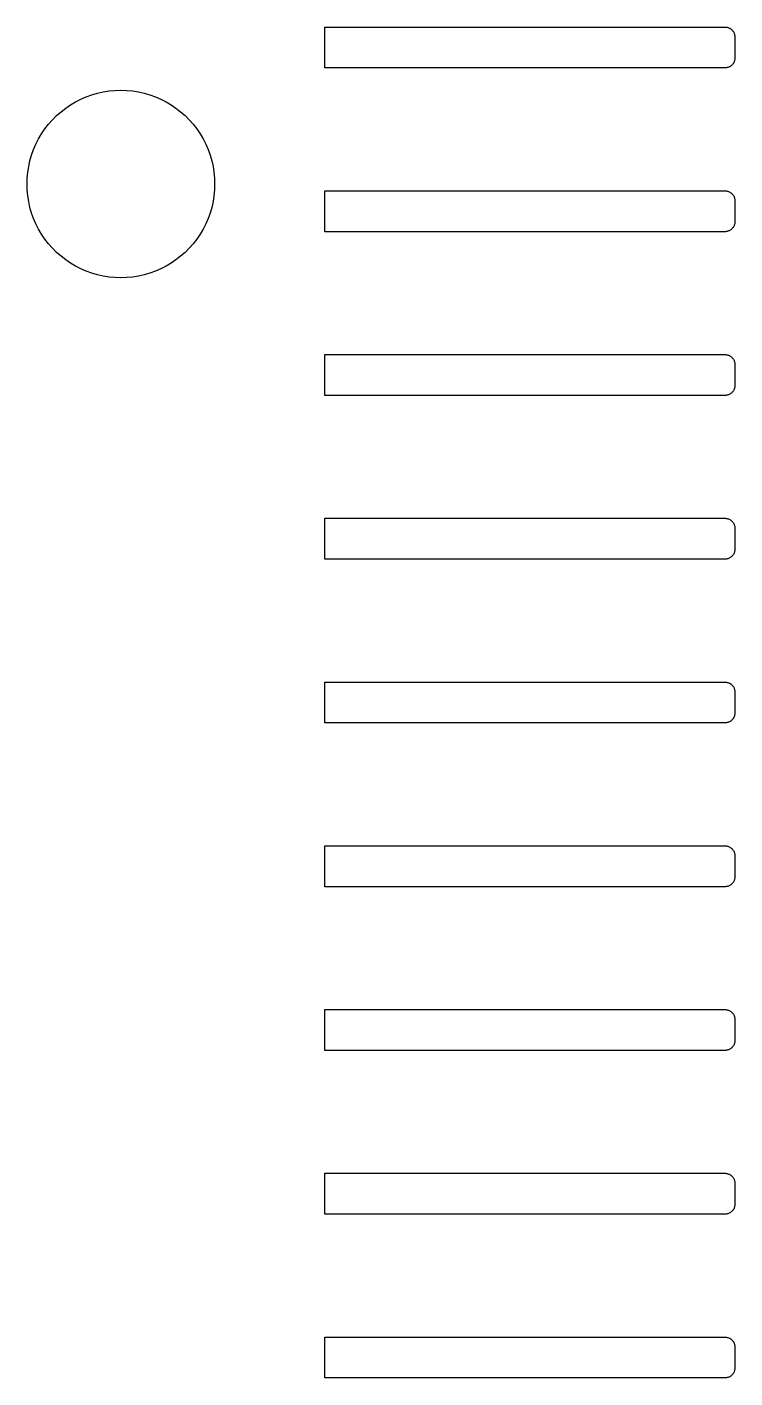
# Model space of a CAD drawing. Header units: metres. Extents: x -163 to 163, y -163 to 163.
# Drawn here: x -2.75 to 18, y 80.4 to 120 of the extents above; entities that cross this region are included whole.
import ezdxf

# ---------------------------------------------------------------- set-up
doc = ezdxf.new("R2010")
doc.units = ezdxf.units.M

msp = doc.modelspace()

# ---------------------------------------------------------------- linework, layer by layer
for p, q in [((5.97498, 118.801), (5.97498, 120.001)), ((5.97498, 120.001), (17.701, 120.001)), ((17.701, 120.001), (17.7199, 120)), ((17.7199, 120), (17.7386, 119.999)), ((17.7386, 119.999), (17.7572, 119.996)), ((17.7572, 119.996), (17.7757, 119.992)), ((17.7757, 119.992), (17.7937, 119.986)), ((17.7937, 119.986), (17.8115, 119.98)), ((17.8115, 119.98), (17.8288, 119.972)), ((17.8288, 119.972), (17.8456, 119.964)), ((17.8456, 119.964), (17.8618, 119.954)), ((17.8618, 119.954), (17.8774, 119.944)), ((17.8774, 119.944), (17.8923, 119.932)), ((17.8923, 119.932), (17.9064, 119.92)), ((17.9064, 119.92), (17.9197, 119.906)), ((17.9197, 119.906), (17.9322, 119.892)), ((17.9322, 119.892), (17.9437, 119.877)), ((17.9437, 119.877), (17.9543, 119.862)), ((17.9543, 119.862), (17.9639, 119.846)), ((17.9639, 119.846), (17.9725, 119.829)), ((17.9725, 119.829), (17.98, 119.811)), ((17.98, 119.811), (17.9864, 119.794)), ((17.9864, 119.794), (17.9916, 119.776)), ((17.9916, 119.776), (17.9957, 119.757)), ((17.9957, 119.757), (17.9987, 119.739)), ((17.9987, 119.739), (18.0004, 119.72)), ((18.0004, 119.72), (18.001, 119.701)), ((18.001, 119.701), (18.001, 119.101)), ((17.701, 118.801), (5.97498, 118.801)), ((17.7199, 118.802), (17.701, 118.801)), ((17.7386, 118.803), (17.7199, 118.802)), ((17.7572, 118.806), (17.7386, 118.803)), ((17.7757, 118.81), (17.7572, 118.806)), ((17.7937, 118.816), (17.7757, 118.81)), ((17.8115, 118.822), (17.7937, 118.816)), ((17.8288, 118.83), (17.8115, 118.822)), ((17.8456, 118.838), (17.8288, 118.83)), ((17.8618, 118.848), (17.8456, 118.838)), ((17.8774, 118.858), (17.8618, 118.848)), ((17.8923, 118.87), (17.8774, 118.858)), ((17.9064, 118.882), (17.8923, 118.87)), ((17.9197, 118.896), (17.9064, 118.882)), ((17.9322, 118.91), (17.9197, 118.896)), ((17.9437, 118.925), (17.9322, 118.91)), ((17.9543, 118.94), (17.9437, 118.925)), ((17.9639, 118.957), (17.9543, 118.94)), ((17.9725, 118.973), (17.9639, 118.957)), ((17.98, 118.991), (17.9725, 118.973)), ((17.9864, 119.008), (17.98, 118.991)), ((17.9916, 119.026), (17.9864, 119.008)), ((17.9957, 119.045), (17.9916, 119.026)), ((17.9987, 119.063), (17.9957, 119.045)), ((18.0004, 119.082), (17.9987, 119.063)), ((18.001, 119.101), (18.0004, 119.082)), ((-1.01233, 117.956), (-0.84979, 118.014)), ((-0.84979, 118.014), (-0.68388, 118.063)), ((-0.68388, 118.063), (-0.51529, 118.1)), ((-0.51529, 118.1), (-0.34467, 118.127)), ((-0.34467, 118.127), (-0.17267, 118.144)), ((-0.17267, 118.144), (0, 118.149)), ((0, 118.149), (0.17267, 118.144)), ((0.17267, 118.144), (0.34467, 118.127)), ((0.34467, 118.127), (0.51529, 118.1)), ((0.51529, 118.1), (0.68388, 118.063)), ((0.68388, 118.063), (0.84979, 118.014)), ((0.84979, 118.014), (1.01233, 117.956)), ((-1.75291, 117.518), (-1.61641, 117.624)), ((-1.61641, 117.624), (-1.47351, 117.721)), ((-1.47351, 117.721), (-1.32481, 117.809)), ((-1.32481, 117.809), (-1.17088, 117.887)), ((-1.17088, 117.887), (-1.01233, 117.956)), ((1.01233, 117.956), (1.17088, 117.887)), ((1.17088, 117.887), (1.32481, 117.809)), ((1.32481, 117.809), (1.47351, 117.721)), ((1.47351, 117.721), (1.61641, 117.624)), ((1.61641, 117.624), (1.75291, 117.518)), ((-2.1189, 117.152), (-2.00465, 117.282)), ((-2.00465, 117.282), (-1.88249, 117.404)), ((-1.88249, 117.404), (-1.75291, 117.518)), ((1.75291, 117.518), (1.88249, 117.404)), ((1.88249, 117.404), (2.00465, 117.282)), ((2.00465, 117.282), (2.1189, 117.152)), ((-2.40984, 116.724), (-2.3219, 116.873)), ((-2.3219, 116.873), (-2.22479, 117.015)), ((-2.22479, 117.015), (-2.1189, 117.152)), ((2.1189, 117.152), (2.22479, 117.015)), ((2.22479, 117.015), (2.3219, 116.873)), ((2.3219, 116.873), (2.40984, 116.724)), ((-2.55688, 116.411), (-2.48827, 116.57)), ((-2.48827, 116.57), (-2.40984, 116.724)), ((2.40984, 116.724), (2.48827, 116.57)), ((2.48827, 116.57), (2.55688, 116.411)), ((-2.70128, 115.914), (-2.66359, 116.083)), ((-2.66359, 116.083), (-2.6154, 116.249)), ((-2.6154, 116.249), (-2.55688, 116.411)), ((2.55688, 116.411), (2.6154, 116.249)), ((2.6154, 116.249), (2.66359, 116.083)), ((2.66359, 116.083), (2.70128, 115.914)), ((-2.74457, 115.572), (-2.7283, 115.744)), ((-2.7283, 115.744), (-2.70128, 115.914)), ((2.70128, 115.914), (2.7283, 115.744)), ((2.7283, 115.744), (2.74457, 115.572)), ((-2.75, 115.399), (-2.74457, 115.572)), ((-2.74457, 115.226), (-2.75, 115.399)), ((2.74457, 115.572), (2.75, 115.399)), ((2.75, 115.399), (2.74457, 115.226)), ((-2.7283, 115.054), (-2.74457, 115.226)), ((-2.70128, 114.884), (-2.7283, 115.054)), ((-2.66359, 114.715), (-2.70128, 114.884)), ((2.70128, 114.884), (2.66359, 114.715)), ((2.7283, 115.054), (2.70128, 114.884)), ((2.74457, 115.226), (2.7283, 115.054)), ((5.97498, 114.001), (5.97498, 115.201)), ((5.97498, 115.201), (17.701, 115.201)), ((17.701, 115.201), (17.7199, 115.2)), ((17.7199, 115.2), (17.7386, 115.199)), ((17.7386, 115.199), (17.7572, 115.196)), ((17.7572, 115.196), (17.7757, 115.192)), ((17.7757, 115.192), (17.7937, 115.186)), ((17.7937, 115.186), (17.8115, 115.18)), ((17.8115, 115.18), (17.8288, 115.172)), ((17.8288, 115.172), (17.8456, 115.164)), ((17.8456, 115.164), (17.8618, 115.154)), ((17.8618, 115.154), (17.8774, 115.144)), ((17.8774, 115.144), (17.8923, 115.132)), ((17.8923, 115.132), (17.9064, 115.12)), ((17.9064, 115.12), (17.9197, 115.106)), ((17.9197, 115.106), (17.9322, 115.092)), ((17.9322, 115.092), (17.9437, 115.077)), ((17.9437, 115.077), (17.9543, 115.062)), ((17.9543, 115.062), (17.9639, 115.046)), ((17.9639, 115.046), (17.9725, 115.029)), ((17.9725, 115.029), (17.98, 115.011)), ((17.98, 115.011), (17.9864, 114.994)), ((17.9864, 114.994), (17.9916, 114.976)), ((17.9916, 114.976), (17.9957, 114.957)), ((17.9957, 114.957), (17.9987, 114.939)), ((17.9987, 114.939), (18.0004, 114.92)), ((18.0004, 114.92), (18.001, 114.901)), ((18.001, 114.901), (18.001, 114.301)), ((-2.6154, 114.549), (-2.66359, 114.715)), ((-2.55688, 114.387), (-2.6154, 114.549)), ((2.6154, 114.549), (2.55688, 114.387)), ((2.66359, 114.715), (2.6154, 114.549)), ((-2.48827, 114.228), (-2.55688, 114.387)), ((-2.40984, 114.074), (-2.48827, 114.228)), ((-2.3219, 113.926), (-2.40984, 114.074)), ((2.40984, 114.074), (2.3219, 113.926)), ((2.48827, 114.228), (2.40984, 114.074)), ((2.55688, 114.387), (2.48827, 114.228)), ((17.8774, 114.058), (17.8618, 114.048)), ((17.8923, 114.07), (17.8774, 114.058)), ((17.9064, 114.082), (17.8923, 114.07)), ((17.9197, 114.096), (17.9064, 114.082)), ((17.9322, 114.11), (17.9197, 114.096)), ((17.9437, 114.125), (17.9322, 114.11)), ((17.9543, 114.14), (17.9437, 114.125)), ((17.9639, 114.157), (17.9543, 114.14)), ((17.9725, 114.173), (17.9639, 114.157)), ((17.98, 114.191), (17.9725, 114.173)), ((17.9864, 114.208), (17.98, 114.191)), ((17.9916, 114.226), (17.9864, 114.208)), ((17.9957, 114.245), (17.9916, 114.226)), ((17.9987, 114.263), (17.9957, 114.245)), ((18.0004, 114.282), (17.9987, 114.263)), ((18.001, 114.301), (18.0004, 114.282)), ((-2.22479, 113.783), (-2.3219, 113.926)), ((-2.1189, 113.646), (-2.22479, 113.783)), ((2.22479, 113.783), (2.1189, 113.646)), ((2.3219, 113.926), (2.22479, 113.783)), ((17.701, 114.001), (5.97498, 114.001)), ((17.7199, 114.002), (17.701, 114.001)), ((17.7386, 114.003), (17.7199, 114.002)), ((17.7572, 114.006), (17.7386, 114.003)), ((17.7757, 114.01), (17.7572, 114.006)), ((17.7937, 114.016), (17.7757, 114.01)), ((17.8115, 114.022), (17.7937, 114.016)), ((17.8288, 114.03), (17.8115, 114.022)), ((17.8456, 114.038), (17.8288, 114.03)), ((17.8618, 114.048), (17.8456, 114.038)), ((-2.00465, 113.517), (-2.1189, 113.646)), ((-1.88249, 113.394), (-2.00465, 113.517)), ((-1.75291, 113.28), (-1.88249, 113.394)), ((-1.61641, 113.174), (-1.75291, 113.28)), ((1.75291, 113.28), (1.61641, 113.174)), ((1.88249, 113.394), (1.75291, 113.28)), ((2.00465, 113.517), (1.88249, 113.394)), ((2.1189, 113.646), (2.00465, 113.517)), ((-1.47351, 113.077), (-1.61641, 113.174)), ((-1.32481, 112.989), (-1.47351, 113.077)), ((-1.17088, 112.911), (-1.32481, 112.989)), ((-1.01233, 112.842), (-1.17088, 112.911)), ((1.17088, 112.911), (1.01233, 112.842)), ((1.32481, 112.989), (1.17088, 112.911)), ((1.47351, 113.077), (1.32481, 112.989)), ((1.61641, 113.174), (1.47351, 113.077)), ((-0.84979, 112.784), (-1.01233, 112.842)), ((-0.68388, 112.735), (-0.84979, 112.784)), ((-0.51529, 112.698), (-0.68388, 112.735)), ((-0.34467, 112.671), (-0.51529, 112.698)), ((-0.17267, 112.655), (-0.34467, 112.671)), ((0, 112.649), (-0.17267, 112.655)), ((0.17267, 112.655), (0, 112.649)), ((0.34467, 112.671), (0.17267, 112.655)), ((0.51529, 112.698), (0.34467, 112.671)), ((0.68388, 112.735), (0.51529, 112.698)), ((0.84979, 112.784), (0.68388, 112.735)), ((1.01233, 112.842), (0.84979, 112.784)), ((5.97498, 109.201), (5.97498, 110.401)), ((5.97498, 110.401), (17.701, 110.401)), ((17.701, 110.401), (17.7199, 110.4)), ((17.7199, 110.4), (17.7386, 110.399)), ((17.7386, 110.399), (17.7572, 110.396)), ((17.7572, 110.396), (17.7757, 110.392)), ((17.7757, 110.392), (17.7937, 110.386)), ((17.7937, 110.386), (17.8115, 110.38)), ((17.8115, 110.38), (17.8288, 110.372)), ((17.8288, 110.372), (17.8456, 110.364)), ((17.8456, 110.364), (17.8618, 110.354)), ((17.8618, 110.354), (17.8774, 110.344)), ((17.8774, 110.344), (17.8923, 110.332)), ((17.8923, 110.332), (17.9064, 110.32)), ((17.9064, 110.32), (17.9197, 110.306)), ((17.9197, 110.306), (17.9322, 110.292)), ((17.9322, 110.292), (17.9437, 110.277)), ((17.9437, 110.277), (17.9543, 110.262)), ((17.9543, 110.262), (17.9639, 110.246)), ((17.9639, 110.246), (17.9725, 110.229)), ((17.9725, 110.229), (17.98, 110.211)), ((17.98, 110.211), (17.9864, 110.194)), ((17.9864, 110.194), (17.9916, 110.176)), ((17.9916, 110.176), (17.9957, 110.157)), ((17.9957, 110.157), (17.9987, 110.139)), ((17.9987, 110.139), (18.0004, 110.12)), ((18.0004, 110.12), (18.001, 110.101)), ((18.001, 110.101), (18.001, 109.501)), ((17.9322, 109.31), (17.9197, 109.296)), ((17.9437, 109.325), (17.9322, 109.31)), ((17.9543, 109.34), (17.9437, 109.325)), ((17.9639, 109.357), (17.9543, 109.34)), ((17.9725, 109.373), (17.9639, 109.357)), ((17.98, 109.391), (17.9725, 109.373)), ((17.9864, 109.408), (17.98, 109.391)), ((17.9916, 109.426), (17.9864, 109.408)), ((17.9957, 109.445), (17.9916, 109.426)), ((17.9987, 109.463), (17.9957, 109.445)), ((18.0004, 109.482), (17.9987, 109.463)), ((18.001, 109.501), (18.0004, 109.482)), ((17.701, 109.201), (5.97498, 109.201)), ((17.7199, 109.202), (17.701, 109.201)), ((17.7386, 109.203), (17.7199, 109.202)), ((17.7572, 109.206), (17.7386, 109.203)), ((17.7757, 109.21), (17.7572, 109.206)), ((17.7937, 109.216), (17.7757, 109.21)), ((17.8115, 109.222), (17.7937, 109.216)), ((17.8288, 109.23), (17.8115, 109.222)), ((17.8456, 109.238), (17.8288, 109.23)), ((17.8618, 109.248), (17.8456, 109.238)), ((17.8774, 109.258), (17.8618, 109.248)), ((17.8923, 109.27), (17.8774, 109.258)), ((17.9064, 109.282), (17.8923, 109.27)), ((17.9197, 109.296), (17.9064, 109.282)), ((5.97498, 104.401), (5.97498, 105.601)), ((5.97498, 105.601), (17.701, 105.601)), ((17.701, 105.601), (17.7199, 105.6)), ((17.7199, 105.6), (17.7386, 105.599)), ((17.7386, 105.599), (17.7572, 105.596)), ((17.7572, 105.596), (17.7757, 105.592)), ((17.7757, 105.592), (17.7937, 105.586)), ((17.7937, 105.586), (17.8115, 105.58)), ((17.8115, 105.58), (17.8288, 105.572)), ((17.8288, 105.572), (17.8456, 105.564)), ((17.8456, 105.564), (17.8618, 105.554)), ((17.8618, 105.554), (17.8774, 105.544)), ((17.8774, 105.544), (17.8923, 105.532)), ((17.8923, 105.532), (17.9064, 105.52)), ((17.9064, 105.52), (17.9197, 105.506)), ((17.9197, 105.506), (17.9322, 105.492)), ((17.9322, 105.492), (17.9437, 105.477)), ((17.9437, 105.477), (17.9543, 105.462)), ((17.9543, 105.462), (17.9639, 105.446)), ((17.9639, 105.446), (17.9725, 105.429)), ((17.9725, 105.429), (17.98, 105.411)), ((17.98, 105.411), (17.9864, 105.394)), ((17.9864, 105.394), (17.9916, 105.376)), ((17.9916, 105.376), (17.9957, 105.357)), ((17.9957, 105.357), (17.9987, 105.339)), ((17.9987, 105.339), (18.0004, 105.32)), ((18.0004, 105.32), (18.001, 105.301)), ((18.001, 105.301), (18.001, 104.701)), ((17.9639, 104.557), (17.9543, 104.54)), ((17.9725, 104.573), (17.9639, 104.557)), ((17.98, 104.591), (17.9725, 104.573)), ((17.9864, 104.608), (17.98, 104.591)), ((17.9916, 104.626), (17.9864, 104.608)), ((17.9957, 104.645), (17.9916, 104.626)), ((17.9987, 104.663), (17.9957, 104.645)), ((18.0004, 104.682), (17.9987, 104.663)), ((18.001, 104.701), (18.0004, 104.682)), ((17.701, 104.401), (5.97498, 104.401)), ((17.7199, 104.402), (17.701, 104.401)), ((17.7386, 104.403), (17.7199, 104.402)), ((17.7572, 104.406), (17.7386, 104.403)), ((17.7757, 104.41), (17.7572, 104.406)), ((17.7937, 104.416), (17.7757, 104.41)), ((17.8115, 104.422), (17.7937, 104.416)), ((17.8288, 104.43), (17.8115, 104.422)), ((17.8456, 104.438), (17.8288, 104.43)), ((17.8618, 104.448), (17.8456, 104.438)), ((17.8774, 104.458), (17.8618, 104.448)), ((17.8923, 104.47), (17.8774, 104.458)), ((17.9064, 104.482), (17.8923, 104.47)), ((17.9197, 104.496), (17.9064, 104.482)), ((17.9322, 104.51), (17.9197, 104.496)), ((17.9437, 104.525), (17.9322, 104.51)), ((17.9543, 104.54), (17.9437, 104.525)), ((5.97498, 99.601), (5.97498, 100.801)), ((5.97498, 100.801), (17.701, 100.801)), ((17.701, 100.801), (17.7199, 100.8)), ((17.7199, 100.8), (17.7386, 100.799)), ((17.7386, 100.799), (17.7572, 100.796)), ((17.7572, 100.796), (17.7757, 100.792)), ((17.7757, 100.792), (17.7937, 100.786)), ((17.7937, 100.786), (17.8115, 100.78)), ((17.8115, 100.78), (17.8288, 100.772)), ((17.8288, 100.772), (17.8456, 100.764)), ((17.8456, 100.764), (17.8618, 100.754)), ((17.8618, 100.754), (17.8774, 100.744)), ((17.8774, 100.744), (17.8923, 100.732)), ((17.8923, 100.732), (17.9064, 100.72)), ((17.9064, 100.72), (17.9197, 100.706)), ((17.9197, 100.706), (17.9322, 100.692)), ((17.9322, 100.692), (17.9437, 100.677)), ((17.9437, 100.677), (17.9543, 100.662)), ((17.9543, 100.662), (17.9639, 100.646)), ((17.9639, 100.646), (17.9725, 100.629)), ((17.9725, 100.629), (17.98, 100.611)), ((17.98, 100.611), (17.9864, 100.594)), ((17.9864, 100.594), (17.9916, 100.576)), ((17.9916, 100.576), (17.9957, 100.557)), ((17.9957, 100.557), (17.9987, 100.539)), ((17.9987, 100.539), (18.0004, 100.52)), ((18.0004, 100.52), (18.001, 100.501)), ((18.001, 100.501), (18.001, 99.901)), ((17.9864, 99.8083), (17.98, 99.7906)), ((17.9916, 99.8264), (17.9864, 99.8083)), ((17.9957, 99.8448), (17.9916, 99.8264)), ((17.9987, 99.8634), (17.9957, 99.8448)), ((18.0004, 99.8822), (17.9987, 99.8634)), ((18.001, 99.901), (18.0004, 99.8822)), ((17.701, 99.601), (5.97498, 99.601)), ((17.7199, 99.6016), (17.701, 99.601)), ((17.7386, 99.6034), (17.7199, 99.6016)), ((17.7572, 99.6064), (17.7386, 99.6034)), ((17.7757, 99.6105), (17.7572, 99.6064)), ((17.7937, 99.6157), (17.7757, 99.6105)), ((17.8115, 99.6221), (17.7937, 99.6157)), ((17.8288, 99.6296), (17.8115, 99.6221)), ((17.8456, 99.6382), (17.8288, 99.6296)), ((17.8618, 99.6478), (17.8456, 99.6382)), ((17.8774, 99.6583), (17.8618, 99.6478)), ((17.8923, 99.6699), (17.8774, 99.6583)), ((17.9064, 99.6824), (17.8923, 99.6699)), ((17.9197, 99.6957), (17.9064, 99.6824)), ((17.9322, 99.7098), (17.9197, 99.6957)), ((17.9437, 99.7247), (17.9322, 99.7098)), ((17.9543, 99.7403), (17.9437, 99.7247)), ((17.9639, 99.7565), (17.9543, 99.7403)), ((17.9725, 99.7733), (17.9639, 99.7565)), ((17.98, 99.7906), (17.9725, 99.7733)), ((5.97498, 94.801), (5.97498, 96.001)), ((5.97498, 96.001), (17.701, 96.001)), ((17.701, 96.001), (17.7199, 96.0004)), ((17.7199, 96.0004), (17.7386, 95.9987)), ((17.7386, 95.9987), (17.7572, 95.9957)), ((17.7572, 95.9957), (17.7757, 95.9916)), ((17.7757, 95.9916), (17.7937, 95.9864)), ((17.7937, 95.9864), (17.8115, 95.98)), ((17.8115, 95.98), (17.8288, 95.9725)), ((17.8288, 95.9725), (17.8456, 95.9639)), ((17.8456, 95.9639), (17.8618, 95.9543)), ((17.8618, 95.9543), (17.8774, 95.9437)), ((17.8774, 95.9437), (17.8923, 95.9322)), ((17.8923, 95.9322), (17.9064, 95.9197)), ((17.9064, 95.9197), (17.9197, 95.9064)), ((17.9197, 95.9064), (17.9322, 95.8923)), ((17.9322, 95.8923), (17.9437, 95.8774)), ((17.9437, 95.8774), (17.9543, 95.8618)), ((17.9543, 95.8618), (17.9639, 95.8456)), ((17.9639, 95.8456), (17.9725, 95.8288)), ((17.9725, 95.8288), (17.98, 95.8115)), ((17.98, 95.8115), (17.9864, 95.7937)), ((17.9864, 95.7937), (17.9916, 95.7757)), ((17.9916, 95.7757), (17.9957, 95.7573)), ((17.9957, 95.7573), (17.9987, 95.7386)), ((17.9987, 95.7386), (18.0004, 95.7199)), ((18.0004, 95.7199), (18.001, 95.701)), ((18.001, 95.701), (18.001, 95.101)), ((17.9957, 95.0448), (17.9916, 95.0264)), ((17.9987, 95.0634), (17.9957, 95.0448)), ((18.0004, 95.0822), (17.9987, 95.0634)), ((18.001, 95.101), (18.0004, 95.0822)), ((17.701, 94.801), (5.97498, 94.801)), ((17.7199, 94.8016), (17.701, 94.801)), ((17.7386, 94.8034), (17.7199, 94.8016)), ((17.7572, 94.8064), (17.7386, 94.8034)), ((17.7757, 94.8105), (17.7572, 94.8064)), ((17.7937, 94.8157), (17.7757, 94.8105)), ((17.8115, 94.8221), (17.7937, 94.8157)), ((17.8288, 94.8296), (17.8115, 94.8221)), ((17.8456, 94.8382), (17.8288, 94.8296)), ((17.8618, 94.8477), (17.8456, 94.8382)), ((17.8774, 94.8583), (17.8618, 94.8477)), ((17.8923, 94.8699), (17.8774, 94.8583)), ((17.9064, 94.8824), (17.8923, 94.8699)), ((17.9197, 94.8957), (17.9064, 94.8824)), ((17.9322, 94.9098), (17.9197, 94.8957)), ((17.9437, 94.9247), (17.9322, 94.9098)), ((17.9543, 94.9403), (17.9437, 94.9247)), ((17.9639, 94.9565), (17.9543, 94.9403)), ((17.9725, 94.9733), (17.9639, 94.9565)), ((17.98, 94.9906), (17.9725, 94.9733)), ((17.9864, 95.0083), (17.98, 94.9906)), ((17.9916, 95.0264), (17.9864, 95.0083)), ((5.97498, 90.001), (5.97498, 91.201)), ((5.97498, 91.201), (17.701, 91.201)), ((17.701, 91.201), (17.7199, 91.2005)), ((17.7199, 91.2005), (17.7386, 91.1987)), ((17.7386, 91.1987), (17.7572, 91.1957)), ((17.7572, 91.1957), (17.7757, 91.1916)), ((17.7757, 91.1916), (17.7937, 91.1864)), ((17.7937, 91.1864), (17.8115, 91.18)), ((17.8115, 91.18), (17.8288, 91.1725)), ((17.8288, 91.1725), (17.8456, 91.1639)), ((17.8456, 91.1639), (17.8618, 91.1543)), ((17.8618, 91.1543), (17.8774, 91.1438)), ((17.8774, 91.1438), (17.8923, 91.1322)), ((17.8923, 91.1322), (17.9064, 91.1197)), ((17.9064, 91.1197), (17.9197, 91.1064)), ((17.9197, 91.1064), (17.9322, 91.0923)), ((17.9322, 91.0923), (17.9437, 91.0774)), ((17.9437, 91.0774), (17.9543, 91.0618)), ((17.9543, 91.0618), (17.9639, 91.0456)), ((17.9639, 91.0456), (17.9725, 91.0288)), ((17.9725, 91.0288), (17.98, 91.0115)), ((17.98, 91.0115), (17.9864, 90.9937)), ((17.9864, 90.9937), (17.9916, 90.9756)), ((17.9916, 90.9756), (17.9957, 90.9573)), ((17.9957, 90.9573), (17.9987, 90.9386)), ((17.9987, 90.9386), (18.0004, 90.9199)), ((18.0004, 90.9199), (18.001, 90.901)), ((18.001, 90.901), (18.001, 90.301)), ((18.001, 90.301), (18.0004, 90.2822)), ((17.701, 90.001), (5.97498, 90.001)), ((17.7199, 90.0016), (17.701, 90.001)), ((17.7386, 90.0034), (17.7199, 90.0016)), ((17.7572, 90.0064), (17.7386, 90.0034)), ((17.7757, 90.0105), (17.7572, 90.0064)), ((17.7937, 90.0157), (17.7757, 90.0105)), ((17.8115, 90.0221), (17.7937, 90.0157)), ((17.8288, 90.0296), (17.8115, 90.0221)), ((17.8456, 90.0381), (17.8288, 90.0296)), ((17.8618, 90.0477), (17.8456, 90.0381)), ((17.8774, 90.0583), (17.8618, 90.0477)), ((17.8923, 90.0699), (17.8774, 90.0583)), ((17.9064, 90.0824), (17.8923, 90.0699)), ((17.9197, 90.0957), (17.9064, 90.0824)), ((17.9322, 90.1098), (17.9197, 90.0957)), ((17.9437, 90.1247), (17.9322, 90.1098)), ((17.9543, 90.1403), (17.9437, 90.1247)), ((17.9639, 90.1565), (17.9543, 90.1403)), ((17.9725, 90.1733), (17.9639, 90.1565)), ((17.98, 90.1906), (17.9725, 90.1733)), ((17.9864, 90.2083), (17.98, 90.1906)), ((17.9916, 90.2264), (17.9864, 90.2083)), ((17.9957, 90.2448), (17.9916, 90.2264)), ((17.9987, 90.2634), (17.9957, 90.2448)), ((18.0004, 90.2822), (17.9987, 90.2634)), ((5.97498, 85.201), (5.97498, 86.401)), ((5.97498, 86.401), (17.701, 86.401)), ((17.701, 86.401), (17.7199, 86.4005)), ((17.7199, 86.4005), (17.7386, 86.3987)), ((17.7386, 86.3987), (17.7572, 86.3957)), ((17.7572, 86.3957), (17.7757, 86.3916)), ((17.7757, 86.3916), (17.7937, 86.3864)), ((17.7937, 86.3864), (17.8115, 86.38)), ((17.8115, 86.38), (17.8288, 86.3725)), ((17.8288, 86.3725), (17.8456, 86.3639)), ((17.8456, 86.3639), (17.8618, 86.3543)), ((17.8618, 86.3543), (17.8774, 86.3438)), ((17.8774, 86.3438), (17.8923, 86.3322)), ((17.8923, 86.3322), (17.9064, 86.3197)), ((17.9064, 86.3197), (17.9197, 86.3064)), ((17.9197, 86.3064), (17.9322, 86.2923)), ((17.9322, 86.2923), (17.9437, 86.2774)), ((17.9437, 86.2774), (17.9543, 86.2618)), ((17.9543, 86.2618), (17.9639, 86.2456)), ((17.9639, 86.2456), (17.9725, 86.2288)), ((17.9725, 86.2288), (17.98, 86.2115)), ((17.98, 86.2115), (17.9864, 86.1937)), ((17.9864, 86.1937), (17.9916, 86.1756)), ((17.9916, 86.1756), (17.9957, 86.1573)), ((17.9957, 86.1573), (17.9987, 86.1386)), ((17.9987, 86.1386), (18.0004, 86.1199)), ((18.0004, 86.1199), (18.001, 86.101)), ((18.001, 86.101), (18.001, 85.501)), ((17.701, 85.201), (5.97498, 85.201)), ((17.7199, 85.2016), (17.701, 85.201)), ((17.7386, 85.2034), (17.7199, 85.2016)), ((17.7572, 85.2064), (17.7386, 85.2034)), ((17.7757, 85.2105), (17.7572, 85.2064)), ((17.7937, 85.2157), (17.7757, 85.2105)), ((17.8115, 85.2221), (17.7937, 85.2157)), ((17.8288, 85.2296), (17.8115, 85.2221)), ((17.8456, 85.2381), (17.8288, 85.2296)), ((17.8618, 85.2477), (17.8456, 85.2381)), ((17.8774, 85.2583), (17.8618, 85.2477)), ((17.8923, 85.2699), (17.8774, 85.2583)), ((17.9064, 85.2823), (17.8923, 85.2699)), ((17.9197, 85.2957), (17.9064, 85.2823)), ((17.9322, 85.3098), (17.9197, 85.2957)), ((17.9437, 85.3247), (17.9322, 85.3098)), ((17.9543, 85.3403), (17.9437, 85.3247)), ((17.9639, 85.3565), (17.9543, 85.3403)), ((17.9725, 85.3733), (17.9639, 85.3565)), ((17.98, 85.3906), (17.9725, 85.3733)), ((17.9864, 85.4083), (17.98, 85.3906)), ((17.9916, 85.4264), (17.9864, 85.4083)), ((17.9957, 85.4448), (17.9916, 85.4264)), ((17.9987, 85.4634), (17.9957, 85.4448)), ((18.0004, 85.4822), (17.9987, 85.4634)), ((18.001, 85.501), (18.0004, 85.4822)), ((5.97498, 80.401), (5.97498, 81.601)), ((5.97498, 81.601), (17.701, 81.601)), ((17.701, 81.601), (17.7199, 81.6004)), ((17.7199, 81.6004), (17.7386, 81.5987)), ((17.7386, 81.5987), (17.7572, 81.5957)), ((17.7572, 81.5957), (17.7757, 81.5916)), ((17.7757, 81.5916), (17.7937, 81.5864)), ((17.7937, 81.5864), (17.8115, 81.58)), ((17.8115, 81.58), (17.8288, 81.5725)), ((17.8288, 81.5725), (17.8456, 81.5639)), ((17.8456, 81.5639), (17.8618, 81.5543)), ((17.8618, 81.5543), (17.8774, 81.5437)), ((17.8774, 81.5437), (17.8923, 81.5322)), ((17.8923, 81.5322), (17.9064, 81.5197)), ((17.9064, 81.5197), (17.9197, 81.5064)), ((17.9197, 81.5064), (17.9322, 81.4923)), ((17.9322, 81.4923), (17.9437, 81.4774)), ((17.9437, 81.4774), (17.9543, 81.4618)), ((17.9543, 81.4618), (17.9639, 81.4456)), ((17.9639, 81.4456), (17.9725, 81.4288)), ((17.9725, 81.4288), (17.98, 81.4115)), ((17.98, 81.4115), (17.9864, 81.3938)), ((17.9864, 81.3938), (17.9916, 81.3757)), ((17.9916, 81.3757), (17.9957, 81.3573)), ((17.9957, 81.3573), (17.9987, 81.3386)), ((17.9987, 81.3386), (18.0004, 81.3199)), ((18.0004, 81.3199), (18.001, 81.301)), ((18.001, 81.301), (18.001, 80.701)), ((17.701, 80.401), (5.97498, 80.401)), ((17.7199, 80.4016), (17.701, 80.401)), ((17.7386, 80.4034), (17.7199, 80.4016)), ((17.7572, 80.4064), (17.7386, 80.4034)), ((17.7757, 80.4105), (17.7572, 80.4064)), ((17.7937, 80.4157), (17.7757, 80.4105)), ((17.8115, 80.4221), (17.7937, 80.4157)), ((17.8288, 80.4296), (17.8115, 80.4221)), ((17.8456, 80.4382), (17.8288, 80.4296)), ((17.8618, 80.4477), (17.8456, 80.4382)), ((17.8774, 80.4583), (17.8618, 80.4477)), ((17.8923, 80.4699), (17.8774, 80.4583)), ((17.9064, 80.4823), (17.8923, 80.4699)), ((17.9197, 80.4957), (17.9064, 80.4823)), ((17.9322, 80.5098), (17.9197, 80.4957)), ((17.9437, 80.5247), (17.9322, 80.5098)), ((17.9543, 80.5403), (17.9437, 80.5247)), ((17.9639, 80.5565), (17.9543, 80.5403)), ((17.9725, 80.5733), (17.9639, 80.5565)), ((17.98, 80.5906), (17.9725, 80.5733)), ((17.9864, 80.6083), (17.98, 80.5906)), ((17.9916, 80.6264), (17.9864, 80.6083)), ((17.9957, 80.6448), (17.9916, 80.6264)), ((17.9987, 80.6634), (17.9957, 80.6448)), ((18.0004, 80.6822), (17.9987, 80.6634)), ((18.001, 80.701), (18.0004, 80.6822))]:
    msp.add_line(p, q)

doc.saveas('drawing.dxf')
